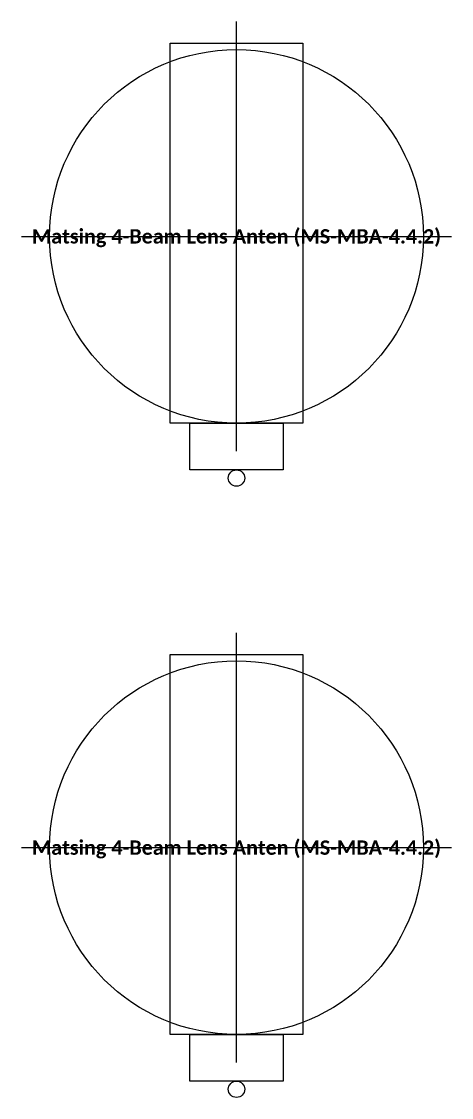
# Model space of a CAD drawing. Header units: millimetres. Extents: x -25028 to 25028, y -60371 to 24900.
# Drawn here: x -17551 to -15449, y -24222 to -18959 of the extents above; entities that cross this region are included whole.
import ezdxf
from ezdxf.enums import TextEntityAlignment as Align

# ---------------------------------------------------------------- set-up
doc = ezdxf.new("R2010")
doc.units = ezdxf.units.MM
doc.layers.add('EKP_ANTEN_TASIYICI_KOL', color=141, linetype='CONTINUOUS')
doc.layers.add('EKP_MATSING_ANTEN', color=2, linetype='CONTINUOUS')
doc.styles.get("Standard").update_dxf_attribs({"font": 'calibrib.ttf'})

msp = doc.modelspace()

# ---------------------------------------------------------------- linework, layer by layer
at = {"layer": 'EKP_ANTEN_TASIYICI_KOL'}
for points in [[(-16823.6, -20923.6), (-16823.6, -19064.8), (-16176.4, -19064.8), (-16176.4, -20923.6)], [(-16823.6, -23913.6), (-16823.6, -22054.8), (-16176.4, -22054.8), (-16176.4, -23913.6)]]:
    msp.add_lwpolyline(points, close=True, dxfattribs=at)
at = {"layer": 'EKP_MATSING_ANTEN'}
for p, q in [((-16500, -21060.7), (-16500, -18958.9)), ((-17550.9, -20009.8), (-15449.1, -20009.8)), ((-16500, -24050.7), (-16500, -21948.9)), ((-17550.9, -22999.8), (-15449.1, -22999.8))]:
    msp.add_line(p, q, dxfattribs=at)
for points in [[(-16728.5, -21152), (-16728.5, -20923.6), (-16271.5, -20923.6), (-16271.5, -21152)], [(-16728.5, -24142), (-16728.5, -23913.6), (-16271.5, -23913.6), (-16271.5, -24142)]]:
    msp.add_lwpolyline(points, close=True, dxfattribs=at)
for centre, radius in [((-16500, -20009.8), 913.8), ((-16500, -21192), 40), ((-16500, -22999.8), 913.8), ((-16500, -24182), 40)]:
    msp.add_circle(centre, radius, dxfattribs=at)

# ---------------------------------------------------------------- texts
for p in [(-16500, -20009.8), (-16500, -22999.8)]:
    msp.add_text('Matsing 4-Beam Lens Anten (MS-MBA-4.4.2)', height=70, dxfattribs=at).set_placement(p, align=Align.MIDDLE_CENTER)

doc.saveas('drawing.dxf')
